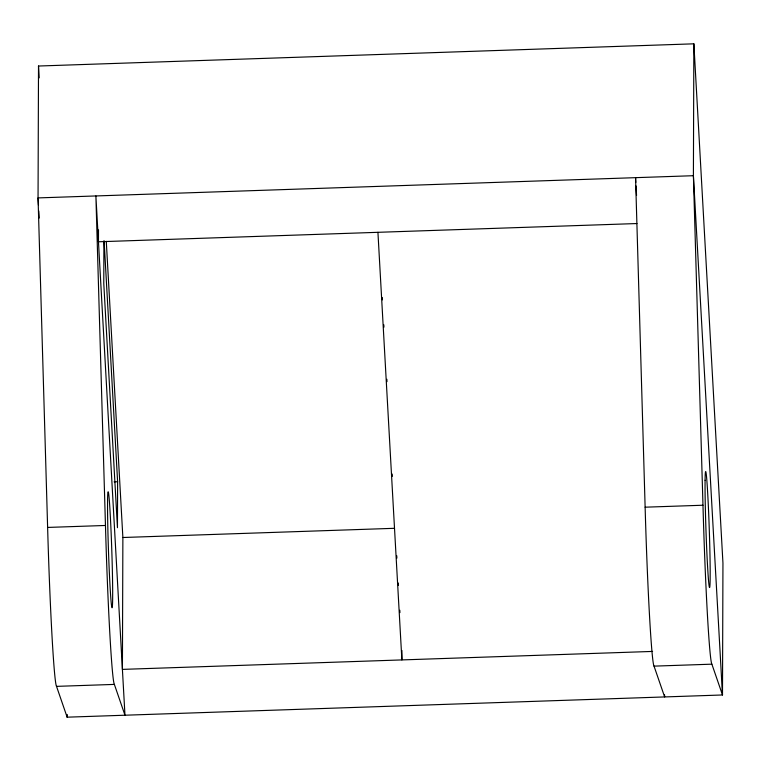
<?xml version="1.0" encoding="UTF-8"?>
<svg xmlns="http://www.w3.org/2000/svg" width="761" height="761" viewBox="0 0 761 761"><rect width="100%" height="100%" fill="white"/><g stroke="black" fill="none" stroke-linecap="round" stroke-linejoin="round"><path stroke-width="1.14" d="M38.507 66.026L38.05 197.908L47.62 527.43A135.097 3.881 88.1 0 0 56.523 686.365L67.139 717.176L722.493 694.974L722.95 563.092L693.861 43.824L38.507 66.026L39.172 77.879M67.149 714.798L67.139 717.176L67.006 714.798M98.502 229.898L98.454 241.779L636.938 223.544M103.915 240.98L103.772 283.415L117.451 527.706L117.613 481.732L104.124 240.999M106.283 241.37L122.873 537.504L122.416 669.385L652.577 651.426M401.922 650.503L401.884 659.92L377.932 232.314M693.861 43.824L693.404 175.705L702.974 505.228A135.097 3.881 88.1 0 0 711.877 664.172L722.493 694.974L693.404 175.705L38.05 197.908L38.45 205.023M114.112 481.846L117.613 481.732M47.62 527.43L105.465 525.471A135.097 3.881 88.1 0 0 114.369 684.405L124.975 715.216L95.886 195.948L105.465 525.471M635.825 182.412L635.559 177.665L645.128 507.187L702.974 505.228M122.873 537.504L394.483 528.305M56.523 686.365L114.369 684.405M645.128 507.187A135.097 3.881 88.1 0 0 654.032 666.132L711.877 664.172M654.032 666.132L664.648 696.933L664.515 694.565M636.025 185.969L636.557 195.453M382.288 297.532L382.422 299.901M383.81 324.776L383.944 327.144M386.864 379.263L386.997 381.632M392.172 474.017L392.305 476.386M396.757 555.749L396.881 558.117M398.279 582.993L398.412 585.361M399.801 610.236L399.934 612.605M38.782 210.949L39.182 218.065M107.567 500.51L107.539 507.891A57.893 1.665 88.1 0 0 109.984 585.104A57.893 1.665 88.1 0 0 112.647 599.05L112.676 591.668A57.893 1.665 88.1 0 0 110.231 514.455A57.893 1.665 88.1 0 0 107.567 500.51M705.076 480.277L705.047 487.658A57.893 1.665 88.1 0 0 707.492 564.871A57.893 1.665 88.1 0 0 710.156 578.817L710.184 571.435A57.893 1.665 88.1 0 0 707.74 494.222A57.893 1.665 88.1 0 0 705.076 480.277"/></g></svg>
